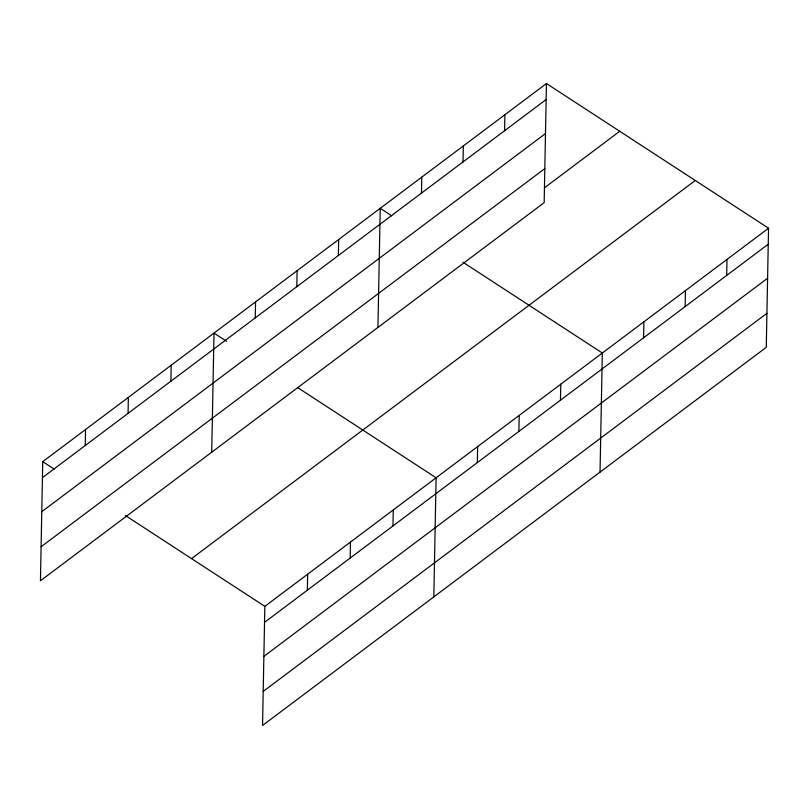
<?xml version="1.0" encoding="UTF-8"?>
<svg xmlns="http://www.w3.org/2000/svg" width="809" height="809" viewBox="0 0 809 809"><rect width="100%" height="100%" fill="white"/><g stroke="black" fill="none" stroke-linecap="round" stroke-linejoin="round"><path stroke-width="1.21" d="M546.449 83.539L42.735 461.666L40.45 580.771L544.164 202.644L546.449 83.539L768.55 228.229L766.265 347.334L262.551 725.461L264.836 606.356L768.55 228.229M85.248 445.516L85.552 429.528M128.065 413.379L128.368 397.391M170.881 381.231L171.184 365.243M211.715 452.201L214.001 333.106L226.56 341.287M255.25 317.897L255.553 301.909M296.802 286.699L297.115 270.712M307.349 590.206L307.653 574.218M338.364 255.502L338.668 239.525M350.166 558.068L350.469 542.081M377.934 327.423L380.23 208.328L391.738 215.831M392.972 525.921L393.285 509.933M421.479 193.118L421.782 177.131M433.816 596.89L436.102 477.795L297.783 387.683M463.031 161.921L463.335 145.933M477.35 462.586L477.654 446.598M504.583 130.724L504.897 114.736M518.903 431.389L519.216 415.401M560.465 400.192L560.768 384.214M600.035 472.112L602.321 353.017L462.96 262.217M643.57 337.808L643.883 321.82M685.132 306.611L685.435 290.623M726.684 275.414L726.998 259.426M42.432 477.654L546.146 99.527M41.775 511.682L545.488 133.556M41.107 546.742L544.821 168.616M544.548 187.739L619.745 131.291M191.541 558.615L695.255 180.488M264.533 622.343L768.247 244.217M263.876 656.372L767.589 278.245M263.198 691.432L766.912 313.305M42.735 461.666L54.254 469.169M125.466 515.566L264.836 606.356"/></g></svg>
